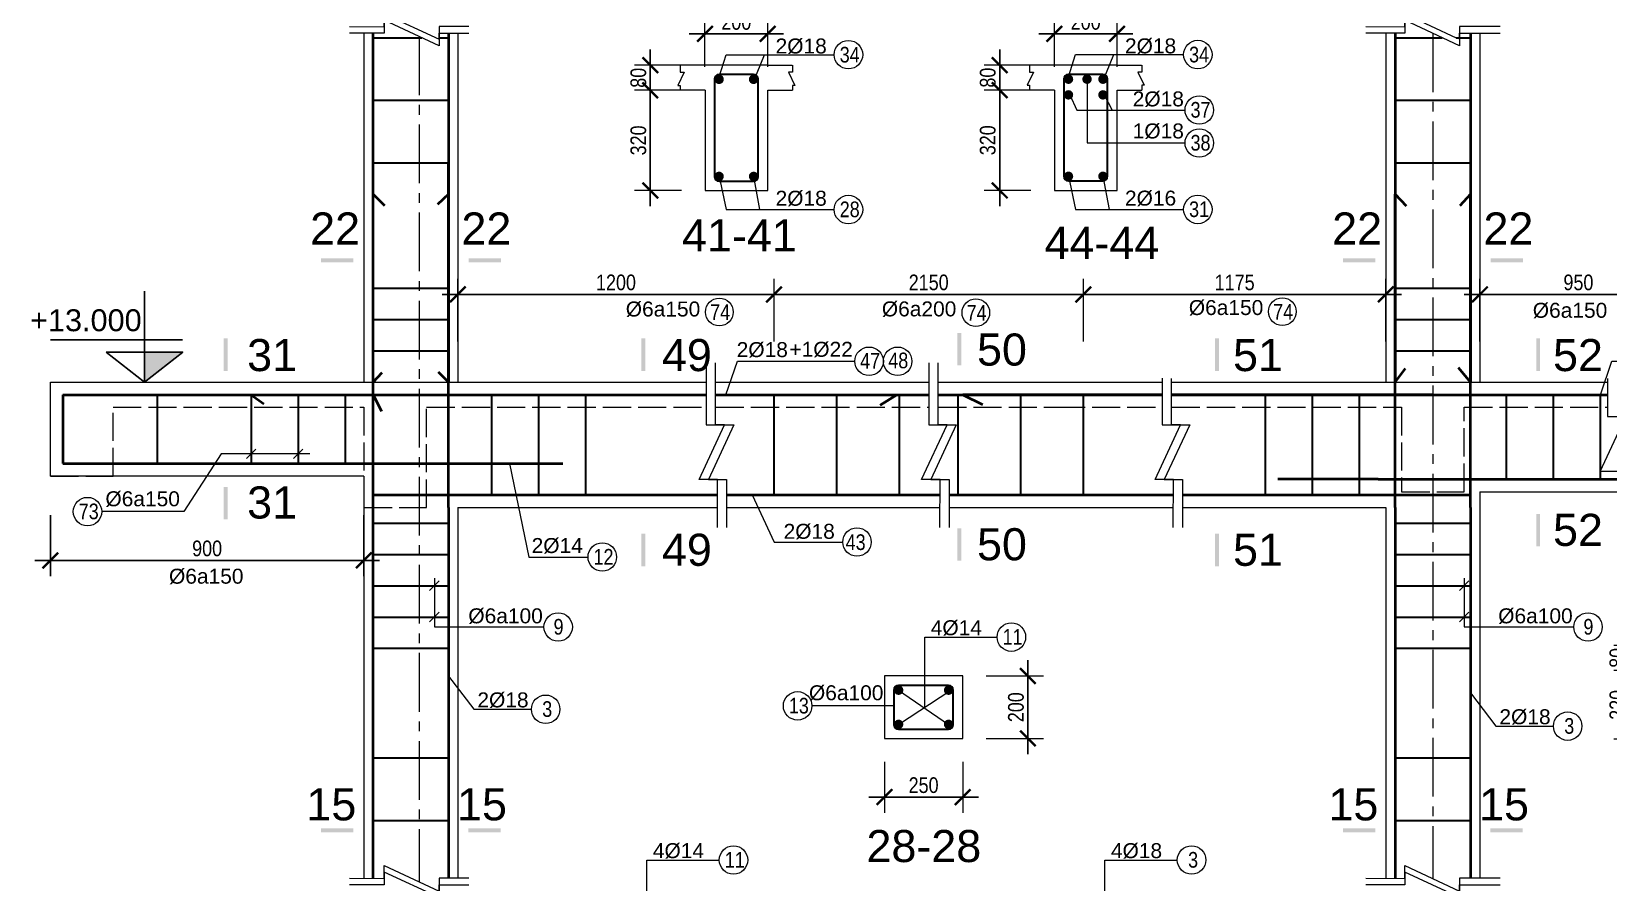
# Model space of a CAD drawing. Header units: inches. Extents: x 1604615 to 1925968, y -294302 to 52467.
# Drawn here: x 1642547 to 1662672, y -247582 to -236712 of the extents above; entities that cross this region are included whole.
import ezdxf

# ---------------------------------------------------------------- set-up
doc = ezdxf.new("R2010")
doc.units = ezdxf.units.IN
doc.header["$LTSCALE"] = 20
doc.header["$MEASUREMENT"] = 0
doc.linetypes.add('ACAD_ISO02W100', pattern=[15, 12, -3])
doc.linetypes.add('CENTER2', pattern=[1.125, 0.75, -0.125, 0.125, -0.125])
doc.layers.get('0').update_dxf_attribs({"lineweight": 13})
for name, color, linetype, lineweight in [('BORDER', 3, 'Continuous', 40), ('Duong bao', 4, 'Continuous', 30), ('net 0.2', 5, 'Continuous', 20), ('net dut', 7, 'Continuous', 9), ('truc', 16, 'CENTER2', 9)]:
    doc.layers.add(name, color=color, linetype=linetype, lineweight=lineweight)
doc.layers.add('kt', color=7, linetype='Continuous')
doc.layers.add('TEXT', color=9, linetype='Continuous')
doc.styles.add('chu', font='VHELVCN.TTF')
doc.styles.add('thep', font='ARIAL.TTF')
doc.dimstyles.new('tl100', dxfattribs={"dimscale": 100, "dimtxt": 2, "dimasz": 2, "dimexe": 2, "dimexo": 5, "dimgap": 0.5, "dimtad": 1, "dimdec": 0, "dimzin": 0, "dimdsep": 46, "dimtxsty": 'chu', "dimblk": 'ARCHTICK', "dimcen": 1, "dimdle": 2, "dimclrd": 1, "dimclre": 1, "dimclrt": 2, "dimadec": 0, "dimazin": 0, "dimtfac": 1, "dimtdec": 0, "dimtix": 1, "dimtofl": 0, "dimtmove": 0, "dimatfit": 3, "dimldrblk": 'ARCHTICK', "dimfxl": 1, "dimtolj": 1, "dimtzin": 0, "dimarcsym": 0})
doc.dimstyles.new('tl25', dxfattribs={"dimscale": 100, "dimtxt": 2, "dimasz": 2, "dimexe": 2, "dimexo": 3, "dimgap": 0.5, "dimtad": 1, "dimdec": 0, "dimlfac": 0.25, "dimdsep": 46, "dimtxsty": 'chu', "dimblk": 'ARCHTICK', "dimcen": 8, "dimdle": 2, "dimclrd": 1, "dimclre": 1, "dimclrt": 2, "dimadec": 0, "dimazin": 0, "dimtfac": 0.1, "dimtdec": 0, "dimtix": 1, "dimtmove": 2, "dimatfit": 3, "dimldrblk": 'ARCHTICK', "dimfxl": 6, "dimfxlon": 1, "dimtolj": 1, "dimlwe": -1, "dimarcsym": 0})

# ---------------------------------------------------------------- blocks, each defined once
blk = doc.blocks.new('_ArchTick')
at = {"color": 0, "linetype": 'ByBlock', "const_width": 0.15}
blk.add_lwpolyline([(-0.5, -0.5), (0.5, 0.5)], dxfattribs=at)
blk = doc.blocks.new('*D325')
at = {"color": 1, "lineweight": -2}
for p, q in [((1642788, -242891), (1642788, -243668)), ((1646788, -242891), (1646788, -243668)), ((1646988, -243468), (1642588, -243468))]:
    blk.add_line(p, q, dxfattribs=at)
at = {"layer": 'Defpoints', "color": 0}
for p in [(1642788, -242391), (1646788, -242391), (1642788, -243468)]:
    blk.add_point(p, dxfattribs=at)
at = {"color": 1, "lineweight": -2, "xscale": 200, "yscale": 200, "zscale": 200, "rotation": 180}
blk.add_blockref('_ArchTick', (1642788, -243468), dxfattribs=at)
at = {"color": 1, "lineweight": -2, "xscale": 200, "yscale": 200, "zscale": 200}
blk.add_blockref('_ArchTick', (1646788, -243468), dxfattribs=at)
at = {"color": 2, "insert": (1644788, -243316), "char_height": 200, "attachment_point": 5, "style": 'chu'}
blk.add_mtext('\\A1;900', dxfattribs=at)
blk = doc.blocks.new('*D327')
at = {"color": 1}
for p, q in [((1647988, -240670), (1647988, -239870)), ((1652023, -240670), (1652023, -239870))]:
    blk.add_line(p, q, dxfattribs=at)
at = {"color": 1, "lineweight": -2}
blk.add_line((1647788, -240070), (1652223, -240070), dxfattribs=at)
at = {"layer": 'Defpoints', "color": 0}
for p in [(1652023, -240070), (1647988, -241191), (1652023, -241351)]:
    blk.add_point(p, dxfattribs=at)
at = {"color": 1, "lineweight": -2, "xscale": 200, "yscale": 200, "zscale": 200, "rotation": 180}
blk.add_blockref('_ArchTick', (1647988, -240070), dxfattribs=at)
at = {"color": 1, "lineweight": -2, "xscale": 200, "yscale": 200, "zscale": 200}
blk.add_blockref('_ArchTick', (1652023, -240070), dxfattribs=at)
at = {"color": 2, "insert": (1650006, -239918), "char_height": 200, "attachment_point": 5, "style": 'chu'}
blk.add_mtext('\\A1;1200', dxfattribs=at)
blk = doc.blocks.new('*D328')
at = {"color": 1}
for p, q in [((1652023, -240670), (1652023, -239870)), ((1655971, -240670), (1655971, -239870))]:
    blk.add_line(p, q, dxfattribs=at)
at = {"color": 1, "lineweight": -2}
blk.add_line((1651823, -240070), (1656171, -240070), dxfattribs=at)
at = {"layer": 'Defpoints', "color": 0}
for p in [(1655971, -240070), (1652023, -241351), (1655971, -242631)]:
    blk.add_point(p, dxfattribs=at)
at = {"color": 1, "lineweight": -2, "xscale": 200, "yscale": 200, "zscale": 200, "rotation": 180}
blk.add_blockref('_ArchTick', (1652023, -240070), dxfattribs=at)
at = {"color": 1, "lineweight": -2, "xscale": 200, "yscale": 200, "zscale": 200}
blk.add_blockref('_ArchTick', (1655971, -240070), dxfattribs=at)
at = {"color": 2, "insert": (1653997, -239918), "char_height": 200, "attachment_point": 5, "style": 'chu'}
blk.add_mtext('\\A1;2150', dxfattribs=at)
blk = doc.blocks.new('*D119')
at = {"color": 1}
for p, q in [((1655971, -240670), (1655971, -239870)), ((1659832, -240670), (1659832, -239870))]:
    blk.add_line(p, q, dxfattribs=at)
at = {"color": 1, "lineweight": -2}
blk.add_line((1655771, -240070), (1660032, -240070), dxfattribs=at)
at = {"layer": 'Defpoints', "color": 0}
for p in [(1659832, -240070), (1655971, -243031), (1659832, -243191)]:
    blk.add_point(p, dxfattribs=at)
at = {"color": 1, "lineweight": -2, "xscale": 200, "yscale": 200, "zscale": 200, "rotation": 180}
blk.add_blockref('_ArchTick', (1655971, -240070), dxfattribs=at)
at = {"color": 1, "lineweight": -2, "xscale": 200, "yscale": 200, "zscale": 200}
blk.add_blockref('_ArchTick', (1659832, -240070), dxfattribs=at)
at = {"color": 2, "insert": (1657902, -239918), "char_height": 200, "attachment_point": 5, "style": 'chu'}
blk.add_mtext('\\A1;1175', dxfattribs=at)
blk = doc.blocks.new('kk')
at = {"ltscale": 0.1}
for p, q in [((-71, 1140), (-71, 350)), ((49, 350), (49, 1140)), ((-162, -350), (162, 350)), ((-71, 350), (281, 350)), ((281, 350), (-44, -350)), ((162, 350), (49, 350)), ((73, -350), (-162, -350)), ((-44, -350), (189, -350)), ((71, -962), (73, -350)), ((189, -350), (189, -962))]:
    blk.add_line(p, q, dxfattribs=at)
blk = doc.blocks.new('*D120')
at = {"color": 1}
for p, q in [((1661032, -240670), (1661032, -239870)), ((1663546, -240670), (1663546, -239870))]:
    blk.add_line(p, q, dxfattribs=at)
at = {"color": 1, "lineweight": -2}
blk.add_line((1660832, -240070), (1663746, -240070), dxfattribs=at)
at = {"layer": 'Defpoints', "color": 0}
for p in [(1663546, -240070), (1661032, -241191), (1663546, -241511)]:
    blk.add_point(p, dxfattribs=at)
at = {"color": 1, "lineweight": -2, "xscale": 200, "yscale": 200, "zscale": 200, "rotation": 180}
blk.add_blockref('_ArchTick', (1661032, -240070), dxfattribs=at)
at = {"color": 1, "lineweight": -2, "xscale": 200, "yscale": 200, "zscale": 200}
blk.add_blockref('_ArchTick', (1663546, -240070), dxfattribs=at)
at = {"color": 2, "insert": (1662289, -239918), "char_height": 200, "attachment_point": 5, "style": 'chu'}
blk.add_mtext('\\A1;950', dxfattribs=at)
blk = doc.blocks.new('*D388')
at = {"color": 1, "lineweight": -2}
blk.add_line((1655263, -244744), (1655263, -245942), dxfattribs=at)
at = {"color": 1}
for p, q in [((1654731, -244944), (1655463, -244944)), ((1654731, -245742), (1655463, -245742))]:
    blk.add_line(p, q, dxfattribs=at)
at = {"layer": 'Defpoints', "color": 0}
for p in [(1654431, -244944), (1654431, -245742), (1655263, -245742)]:
    blk.add_point(p, dxfattribs=at)
at = {"color": 1, "lineweight": -2, "xscale": 200, "yscale": 200, "zscale": 200}
for p, rotation in [((1655263, -244944), 90), ((1655263, -245742), 270)]:
    blk.add_blockref('_ArchTick', p, dxfattribs=dict(at, rotation=rotation))
at = {"color": 2, "insert": (1655111, -245343), "char_height": 200, "attachment_point": 5, "rotation": 90, "style": 'chu'}
blk.add_mtext('\\A1;200', dxfattribs=at)
blk = doc.blocks.new('*D389')
at = {"color": 1}
for p, q in [((1653433, -246042), (1653433, -246692)), ((1654431, -246042), (1654431, -246692))]:
    blk.add_line(p, q, dxfattribs=at)
at = {"color": 1, "lineweight": -2}
blk.add_line((1653233, -246492), (1654631, -246492), dxfattribs=at)
at = {"layer": 'Defpoints', "color": 0}
for p in [(1653433, -245742), (1654431, -245742), (1654431, -246492)]:
    blk.add_point(p, dxfattribs=at)
at = {"color": 1, "lineweight": -2, "xscale": 200, "yscale": 200, "zscale": 200, "rotation": 180}
blk.add_blockref('_ArchTick', (1653433, -246492), dxfattribs=at)
at = {"color": 1, "lineweight": -2, "xscale": 200, "yscale": 200, "zscale": 200}
blk.add_blockref('_ArchTick', (1654431, -246492), dxfattribs=at)
at = {"color": 2, "insert": (1653932, -246340), "char_height": 200, "attachment_point": 5, "style": 'chu'}
blk.add_mtext('\\A1;250', dxfattribs=at)
blk = doc.blocks.new('*D395')
at = {"color": 1, "lineweight": -2}
blk.add_line((1662939, -245953), (1662939, -244673), dxfattribs=at)
at = {"color": 1}
for p, q in [((1663337, -244873), (1662739, -244873)), ((1663337, -245753), (1662739, -245753))]:
    blk.add_line(p, q, dxfattribs=at)
at = {"layer": 'Defpoints', "color": 0}
for p in [(1662939, -244873), (1663637, -244873), (1663637, -245753)]:
    blk.add_point(p, dxfattribs=at)
at = {"color": 1, "lineweight": -2, "xscale": 200, "yscale": 200, "zscale": 200}
for p, rotation in [((1662939, -244873), 90), ((1662939, -245753), 270)]:
    blk.add_blockref('_ArchTick', p, dxfattribs=dict(at, rotation=rotation))
at = {"color": 2, "insert": (1662787, -245313), "char_height": 200, "attachment_point": 5, "rotation": 90, "style": 'chu'}
blk.add_mtext('\\A1;220', dxfattribs=at)
blk = doc.blocks.new('*D396')
at = {"color": 1, "lineweight": -2}
for p, q in [((1662939, -244553), (1662939, -244353)), ((1662939, -244873), (1662939, -244553)), ((1662939, -244873), (1662939, -245073))]:
    blk.add_line(p, q, dxfattribs=at)
at = {"color": 1}
for p, q in [((1663337, -244553), (1662739, -244553)), ((1663337, -244873), (1662739, -244873))]:
    blk.add_line(p, q, dxfattribs=at)
at = {"layer": 'Defpoints', "color": 0}
for p in [(1662939, -244553), (1663637, -244553), (1663637, -244873)]:
    blk.add_point(p, dxfattribs=at)
at = {"color": 1, "lineweight": -2, "xscale": 200, "yscale": 200, "zscale": 200}
for p, rotation in [((1662939, -244553), 270), ((1662939, -244873), 90)]:
    blk.add_blockref('_ArchTick', p, dxfattribs=dict(at, rotation=rotation))
at = {"color": 2, "insert": (1662787, -244713), "char_height": 200, "attachment_point": 5, "rotation": 90, "style": 'chu'}
blk.add_mtext('\\A1;80', dxfattribs=at)
blk = doc.blocks.new('*D194')
at = {"color": 1}
for p, q in [((1651142, -237163), (1651142, -236543)), ((1651942, -237163), (1651942, -236543))]:
    blk.add_line(p, q, dxfattribs=at)
at = {"color": 1, "lineweight": -2}
blk.add_line((1650942, -236743), (1652142, -236743), dxfattribs=at)
at = {"layer": 'Defpoints', "color": 0}
for p in [(1651942, -236743), (1651142, -237463), (1651942, -237463)]:
    blk.add_point(p, dxfattribs=at)
at = {"color": 1, "lineweight": -2, "xscale": 200, "yscale": 200, "zscale": 200, "rotation": 180}
blk.add_blockref('_ArchTick', (1651142, -236743), dxfattribs=at)
at = {"color": 1, "lineweight": -2, "xscale": 200, "yscale": 200, "zscale": 200}
blk.add_blockref('_ArchTick', (1651942, -236743), dxfattribs=at)
at = {"color": 2, "insert": (1651542, -236591), "char_height": 200, "attachment_point": 5, "style": 'chu'}
blk.add_mtext('\\A1;200', dxfattribs=at)
blk = doc.blocks.new('*D195')
at = {"color": 1, "lineweight": -2}
blk.add_line((1650444, -238943), (1650444, -237263), dxfattribs=at)
at = {"color": 1}
for p, q in [((1650842, -237463), (1650244, -237463)), ((1650842, -238743), (1650244, -238743))]:
    blk.add_line(p, q, dxfattribs=at)
at = {"layer": 'Defpoints', "color": 0}
for p in [(1650444, -237463), (1651142, -237463), (1651142, -238743)]:
    blk.add_point(p, dxfattribs=at)
at = {"color": 1, "lineweight": -2, "xscale": 200, "yscale": 200, "zscale": 200}
for p, rotation in [((1650444, -237463), 90), ((1650444, -238743), 270)]:
    blk.add_blockref('_ArchTick', p, dxfattribs=dict(at, rotation=rotation))
at = {"color": 2, "insert": (1650292, -238103), "char_height": 200, "attachment_point": 5, "rotation": 90, "style": 'chu'}
blk.add_mtext('\\A1;320', dxfattribs=at)
blk = doc.blocks.new('*D196')
at = {"color": 1, "lineweight": -2}
for p, q in [((1650444, -237143), (1650444, -236943)), ((1650444, -237463), (1650444, -237143)), ((1650444, -237463), (1650444, -237663))]:
    blk.add_line(p, q, dxfattribs=at)
at = {"color": 1}
for p, q in [((1650842, -237143), (1650244, -237143)), ((1650842, -237463), (1650244, -237463))]:
    blk.add_line(p, q, dxfattribs=at)
at = {"layer": 'Defpoints', "color": 0}
for p in [(1650444, -237143), (1651142, -237143), (1651142, -237463)]:
    blk.add_point(p, dxfattribs=at)
at = {"color": 1, "lineweight": -2, "xscale": 200, "yscale": 200, "zscale": 200}
for p, rotation in [((1650444, -237143), 270), ((1650444, -237463), 90)]:
    blk.add_blockref('_ArchTick', p, dxfattribs=dict(at, rotation=rotation))
at = {"color": 2, "insert": (1650292, -237303), "char_height": 200, "attachment_point": 5, "rotation": 90, "style": 'chu'}
blk.add_mtext('\\A1;80', dxfattribs=at)
blk = doc.blocks.new('*D203')
at = {"color": 1}
for p, q in [((1655601, -237161), (1655601, -236542)), ((1656401, -237161), (1656401, -236542))]:
    blk.add_line(p, q, dxfattribs=at)
at = {"color": 1, "lineweight": -2}
blk.add_line((1655401, -236742), (1656601, -236742), dxfattribs=at)
at = {"layer": 'Defpoints', "color": 0}
for p in [(1656401, -236742), (1655601, -237461), (1656401, -237461)]:
    blk.add_point(p, dxfattribs=at)
at = {"color": 1, "lineweight": -2, "xscale": 200, "yscale": 200, "zscale": 200, "rotation": 180}
blk.add_blockref('_ArchTick', (1655601, -236742), dxfattribs=at)
at = {"color": 1, "lineweight": -2, "xscale": 200, "yscale": 200, "zscale": 200}
blk.add_blockref('_ArchTick', (1656401, -236742), dxfattribs=at)
at = {"color": 2, "insert": (1656001, -236590), "char_height": 200, "attachment_point": 5, "style": 'chu'}
blk.add_mtext('\\A1;200', dxfattribs=at)
blk = doc.blocks.new('*D204')
at = {"color": 1, "lineweight": -2}
blk.add_line((1654903, -238941), (1654903, -237261), dxfattribs=at)
at = {"color": 1}
for p, q in [((1655301, -237461), (1654703, -237461)), ((1655301, -238741), (1654703, -238741))]:
    blk.add_line(p, q, dxfattribs=at)
at = {"layer": 'Defpoints', "color": 0}
for p in [(1654903, -237461), (1655601, -237461), (1655601, -238741)]:
    blk.add_point(p, dxfattribs=at)
at = {"color": 1, "lineweight": -2, "xscale": 200, "yscale": 200, "zscale": 200}
for p, rotation in [((1654903, -237461), 90), ((1654903, -238741), 270)]:
    blk.add_blockref('_ArchTick', p, dxfattribs=dict(at, rotation=rotation))
at = {"color": 2, "insert": (1654751, -238101), "char_height": 200, "attachment_point": 5, "rotation": 90, "style": 'chu'}
blk.add_mtext('\\A1;320', dxfattribs=at)
blk = doc.blocks.new('*D205')
at = {"color": 1, "lineweight": -2}
for p, q in [((1654903, -237141), (1654903, -236941)), ((1654903, -237461), (1654903, -237141)), ((1654903, -237461), (1654903, -237661))]:
    blk.add_line(p, q, dxfattribs=at)
at = {"color": 1}
for p, q in [((1655301, -237141), (1654703, -237141)), ((1655301, -237461), (1654703, -237461))]:
    blk.add_line(p, q, dxfattribs=at)
at = {"layer": 'Defpoints', "color": 0}
for p in [(1654903, -237141), (1655601, -237141), (1655601, -237461)]:
    blk.add_point(p, dxfattribs=at)
at = {"color": 1, "lineweight": -2, "xscale": 200, "yscale": 200, "zscale": 200}
for p, rotation in [((1654903, -237141), 270), ((1654903, -237461), 90)]:
    blk.add_blockref('_ArchTick', p, dxfattribs=dict(at, rotation=rotation))
at = {"color": 2, "insert": (1654751, -237301), "char_height": 200, "attachment_point": 5, "rotation": 90, "style": 'chu'}
blk.add_mtext('\\A1;80', dxfattribs=at)

msp = doc.modelspace()

# ---------------------------------------------------------------- hatches: boundary and pattern name
at = {"layer": 'kt'}
msp.add_hatch(color=256, dxfattribs=at).paths.add_polyline_path([(1644477, -240807.2), (1643987.4, -241190.9), (1643987.4, -240807.2)])
msp.add_hatch(color=256, dxfattribs=at).paths.add_polyline_path([(1644477, -240807.2), (1643987.4, -241190.9), (1643987.4, -240807.2)])

# ---------------------------------------------------------------- linework, layer by layer
at = {"ltscale": 0.1}
for p, q in [((1646788.4, -236731.7), (1646788.4, -241190.9)), ((1647988.4, -236731.7), (1647988.4, -241190.9)), ((1659831.9, -236731.7), (1659831.9, -241190.9)), ((1661031.9, -236731.7), (1661031.9, -241190.9)), ((1642788.4, -242390.9), (1642788.4, -241190.9)), ((1646788.4, -241190.9), (1647988.4, -241190.9)), ((1656977.4, -241141.5), (1656977.4, -241734.3)), ((1657097.4, -241734.3), (1657097.4, -241143)), ((1659631.9, -241190.9), (1661231.9, -241190.9)), ((1662659, -241145.5), (1662659, -241631.2)), ((1662567.3, -242331.7), (1662892.2, -241631.2)), ((1662659, -241631.2), (1663010.7, -241631.2)), ((1656885.7, -242434.7), (1657210.6, -241734.3)), ((1656977.4, -241734.3), (1657329.1, -241734.3)), ((1657329.1, -241734.3), (1657004.2, -242434.7)), ((1657210.6, -241734.3), (1657097.4, -241734.3)), ((1646788.4, -242390.9), (1642788.4, -242390.9)), ((1646788.4, -242390.9), (1646788.4, -247529.6)), ((1657120.8, -242434.7), (1656885.7, -242434.7)), ((1657004.2, -242434.7), (1657237.4, -242434.7)), ((1657118.6, -243046.8), (1657120.8, -242434.7)), ((1657237.4, -242434.7), (1657237.4, -243046.8)), ((1662802.4, -242331.7), (1662567.3, -242331.7)), ((1661031.9, -242591), (1661031.9, -247529.6)), ((1661031.9, -242591), (1662801.5, -242591.4)), ((1647988.4, -242790.9), (1647988.4, -247529.6)), ((1647988.4, -242790.9), (1651300.5, -242791.4)), ((1651418.4, -242791), (1654140.1, -242791.4)), ((1654258, -242790.9), (1657119.5, -242790.9)), ((1657237.4, -242790.9), (1659831.9, -242790.9)), ((1659831.9, -242790.9), (1659831.9, -247529.6))]:
    msp.add_line(p, q, dxfattribs=at)
for p, q in [((1651142.2, -237142.7), (1650829.8, -237142.7)), ((1651942.2, -237142.7), (1651142.2, -237142.7)), ((1651942.2, -237142.7), (1652254.6, -237142.7)), ((1655601, -237141.1), (1655288.6, -237141.1)), ((1656401, -237141.1), (1655601, -237141.1)), ((1656401, -237141.1), (1656713.4, -237141.1)), ((1651142.2, -237462.7), (1650826.2, -237462.7)), ((1651142.2, -237462.7), (1651142.2, -238742.7)), ((1651942.2, -238742.7), (1651942.2, -237462.7)), ((1651942.2, -237462.7), (1652258.2, -237462.7)), ((1655601, -237461.1), (1655285, -237461.1)), ((1655601, -237461.1), (1655601, -238741.1)), ((1656018, -237321.1), (1656018, -238135.7)), ((1656401, -238741.1), (1656401, -237461.1)), ((1656401, -237461.1), (1656717, -237461.1)), ((1656238, -237521.1), (1656338.4, -237714.9)), ((1656018, -238135.7), (1657266.1, -238135.7)), ((1651142.2, -238742.7), (1651942.2, -238742.7)), ((1655601, -238741.1), (1656401, -238741.1)), ((1645288.6, -242165.4), (1645408.3, -242044.8)), ((1645888.6, -242165.4), (1646008.3, -242044.8)), ((1647628.2, -243851.2), (1647747.9, -243730.7)), ((1660771.7, -243851.2), (1660891.4, -243730.7)), ((1647628.2, -244251.2), (1647747.9, -244130.7)), ((1660771.7, -244251.2), (1660891.4, -244130.7)), ((1653947.1, -245343.9), (1653947.1, -244447.5)), ((1653947.1, -244447.5), (1654870.7, -244447.5)), ((1654431.1, -244944), (1653433.1, -244944)), ((1653433.1, -244944), (1653433.1, -245742)), ((1654431.1, -245742), (1654431.1, -244944)), ((1653553.1, -245325.9), (1652500.7, -245325.9)), ((1653613.1, -245125.8), (1654251.1, -245562)), ((1653613.1, -245562), (1654281.1, -245125.8)), ((1653433.1, -245742), (1654431.1, -245742)), ((1650400.3, -248191.5), (1650400.3, -247295.1)), ((1650400.3, -247295.1), (1651323.9, -247295.1)), ((1656246.2, -248191.5), (1656246.2, -247295.1)), ((1656246.2, -247295.1), (1657169.8, -247295.1))]:
    msp.add_line(p, q)
for points in [[(1646605.7, -236648.6), (1647048.2, -236650.1), (1647048.2, -236485.5), (1647749.8, -236811), (1647749.8, -236731.7), (1648129.3, -236731.7)], [(1648129.3, -236647.7), (1647749.8, -236647.7), (1647749.8, -236893.9), (1647048.2, -236568.5), (1647048.2, -236731.7), (1646605.7, -236731.7)], [(1659574.5, -236648.4), (1660071.7, -236650.1), (1660071.7, -236485.5), (1660730, -236790.9)], [(1661289.2, -236647.7), (1660773.2, -236647.7), (1660773.2, -236893.9), (1660071.7, -236568.5), (1660071.7, -236731.7), (1659574.5, -236731.7)], [(1660773.2, -236811), (1660773.2, -236731.7), (1661289.2, -236731.7)], [(1642788.4, -241190.9), (1646788.4, -241190.9)], [(1647988.4, -241190.9), (1651158.4, -241190.9)], [(1651278.4, -241190.9), (1653998, -241190.9)], [(1654118, -241190.9), (1656977.4, -241190.9)], [(1657097.4, -241190.9), (1659631.9, -241190.9)], [(1661231.9, -241190.9), (1662659, -241190.9)], [(1646605.7, -247528.9), (1647048.2, -247530.5), (1647048.2, -247365.9), (1647749.8, -247691.4), (1647749.8, -247612.1), (1648129.3, -247612.1)], [(1648129.3, -247528.1), (1647749.8, -247528.1), (1647749.8, -247774.3), (1647048.2, -247448.9), (1647048.2, -247612.1), (1646605.7, -247612.1)], [(1659574.5, -247528.8), (1660071.7, -247530.5), (1660071.7, -247365.9), (1660773.2, -247691.4), (1660773.2, -247612.1), (1661289.2, -247612.1)], [(1661289.2, -247528.1), (1660773.2, -247528.1), (1660773.2, -247774.3), (1660071.7, -247448.9), (1660071.7, -247612.1), (1659574.5, -247612.1)]]:
    msp.add_lwpolyline(points, dxfattribs=at)
for points in [[(1651322.2, -237292.7), (1651410.9, -237007.9), (1652791.1, -237007.9)], [(1651762.2, -237352.7), (1651900.2, -237007.9)], [(1655781, -237291.1), (1655869.7, -237006.3), (1657249.9, -237006.3)], [(1656221, -237351.1), (1656359, -237006.3)], [(1650826.2, -237142.7), (1650826.2, -237231.4), (1650877.1, -237231.4), (1650796.3, -237399.8), (1650826.2, -237399.8), (1650826.2, -237462.7)], [(1652258.2, -237142.7), (1652258.2, -237231.4), (1652207.3, -237231.4), (1652288, -237399.8), (1652258.2, -237399.8), (1652258.2, -237462.7)], [(1655285, -237141.1), (1655285, -237229.8), (1655335.9, -237229.8), (1655255.2, -237398.2), (1655285, -237398.2), (1655285, -237461.1)], [(1656717, -237141.1), (1656717, -237229.8), (1656666.1, -237229.8), (1656746.9, -237398.2), (1656717, -237398.2), (1656717, -237461.1)], [(1655798, -237521.1), (1655886.7, -237714.9), (1657268.3, -237714.9)], [(1651322.2, -238562.7), (1651410.9, -238986.2), (1652791.1, -238986.2)], [(1651762.2, -238562.7), (1651839.6, -238986.2)], [(1655781, -238561.1), (1655869.7, -238984.7), (1657249.9, -238984.7)], [(1656221, -238561.1), (1656298.4, -238984.7)], [(1651409.7, -241350.9), (1651555.8, -240924.1), (1653054.6, -240924.1)], [(1662569.2, -241350.9), (1662715.2, -240924.1), (1664214, -240924.1)], [(1646097.7, -242105.1), (1644965.3, -242105.1), (1644492.7, -242844.5), (1643443.2, -242844.5)], [(1648645.9, -242230.9), (1648895.4, -243424.7), (1649649.1, -243424.7)], [(1651745.8, -242631), (1652024.2, -243232.8), (1652900.1, -243232.8)], [(1647688.1, -243696.5), (1647688.1, -244318.4), (1649086.3, -244318.4)], [(1660831.5, -243696.5), (1660831.5, -244318.4), (1662229.8, -244318.4)], [(1647868.4, -244944.9), (1648190.5, -245369.4), (1648926.9, -245369.4)], [(1660911.9, -245160.3), (1661234, -245584.7), (1661970.3, -245584.7)]]:
    msp.add_lwpolyline(points)
at = {"const_width": 60}
for points in [[(1651292.2, -237322.7, -1), (1651352.2, -237322.7, -1)], [(1651792.2, -237322.7, 1), (1651732.2, -237322.7, 1)], [(1655751, -237321.1, -1), (1655811, -237321.1, -1)], [(1655988, -237321.1, -1), (1656048, -237321.1, -1)], [(1656251, -237321.1, 1), (1656191, -237321.1, 1)], [(1655751, -237521.1, -1), (1655811, -237521.1, -1)], [(1656251, -237521.1, 1), (1656191, -237521.1, 1)], [(1651292.2, -238562.7, 1), (1651352.2, -238562.7, 1)], [(1651792.2, -238562.7, -1), (1651732.2, -238562.7, -1)], [(1655751, -238561.1, 1), (1655811, -238561.1, 1)], [(1656251, -238561.1, -1), (1656191, -238561.1, -1)], [(1653583.1, -245125.8, -1), (1653643.1, -245125.8, -1)], [(1654281.1, -245125.8, 1), (1654221.1, -245125.8, 1)], [(1653583.1, -245562, 1), (1653643.1, -245562, 1)], [(1654281.1, -245562, -1), (1654221.1, -245562, -1)]]:
    msp.add_lwpolyline(points, format="xyb", close=True, dxfattribs=at)
for centre, radius in [((1652973, -237007.9), 181.9), ((1657431.8, -237006.3), 181.9), ((1657450.2, -237714.9), 181.9), ((1657450.2, -238135.7), 181.9), ((1652973, -238986.2), 181.9), ((1657431.8, -238984.7), 181.9), ((1651325.5, -240295), 176.4), ((1654598.5, -240302.9), 176.4), ((1658510.5, -240289.9), 176.4), ((1653236.5, -240924.1), 181.9), ((1653600.3, -240924.1), 181.9), ((1643261.3, -242844.5), 181.9), ((1653082, -243232.8), 181.9), ((1649831, -243424.7), 181.9), ((1649268.2, -244318.4), 181.9), ((1655052.6, -244447.5), 181.9), ((1662411.7, -244318.4), 181.9), ((1649108.8, -245369.4), 181.9), ((1652323.9, -245325.9), 181.9), ((1662152.2, -245584.7), 181.9), ((1651505.8, -247295.1), 181.9), ((1657351.7, -247295.1), 181.9)]:
    msp.add_circle(centre, radius)
for points in [[(1646655.2, -239659.9), (1646655.2, -239609.9), (1646240.9, -239659.9), (1646240.9, -239609.9)], [(1648540.3, -239659.9), (1648540.3, -239609.9), (1648126, -239659.9), (1648126, -239609.9)], [(1659698.7, -239659.9), (1659698.7, -239609.9), (1659284.4, -239659.9), (1659284.4, -239609.9)], [(1661583.8, -239659.9), (1661583.8, -239609.9), (1661169.5, -239659.9), (1661169.5, -239609.9)], [(1645048.5, -240632.6), (1644998.5, -240632.6), (1645048.5, -241046.9), (1644998.5, -241046.9)], [(1650379, -240632.6), (1650329, -240632.6), (1650379, -241046.9), (1650329, -241046.9)], [(1654414.2, -240561.9), (1654364.2, -240561.9), (1654414.2, -240976.2), (1654364.2, -240976.2)], [(1657700.8, -240632.6), (1657650.8, -240632.6), (1657700.8, -241046.9), (1657650.8, -241046.9)], [(1661800.6, -240632.6), (1661750.6, -240632.6), (1661800.6, -241046.9), (1661750.6, -241046.9)], [(1645048.5, -242528.1), (1644998.5, -242528.1), (1645048.5, -242942.4), (1644998.5, -242942.4)], [(1661800.6, -242873.9), (1661750.6, -242873.9), (1661800.6, -243288.3), (1661750.6, -243288.3)], [(1654414.2, -243057.5), (1654364.2, -243057.5), (1654414.2, -243471.8), (1654364.2, -243471.8)], [(1650379, -243128.2), (1650329, -243128.2), (1650379, -243542.5), (1650329, -243542.5)], [(1657700.8, -243128.2), (1657650.8, -243128.2), (1657700.8, -243542.5), (1657650.8, -243542.5)], [(1646655.2, -246941.6), (1646655.2, -246891.6), (1646240.9, -246941.6), (1646240.9, -246891.6)], [(1648535.4, -246941.6), (1648535.4, -246891.6), (1648121.1, -246941.6), (1648121.1, -246891.6)], [(1659698.7, -246941.6), (1659698.7, -246891.6), (1659284.4, -246941.6), (1659284.4, -246891.6)], [(1661578.9, -246941.6), (1661578.9, -246891.6), (1661164.6, -246941.6), (1661164.6, -246891.6)]]:
    msp.add_trace(points)
at = {"layer": 'BORDER', "ltscale": 0.1}
for p, q in [((1647868.4, -236731.7), (1647868.4, -241190.9)), ((1659951.9, -236731.7), (1659951.9, -241190.9)), ((1660911.9, -236731.7), (1660911.9, -241190.9)), ((1647868.4, -241190.9), (1647868.4, -238390.9)), ((1646908.4, -238790.9), (1647053.8, -238932.4)), ((1647868.4, -238790.9), (1647728.4, -238920.2)), ((1659951.9, -241190.9), (1659951.9, -238790.9)), ((1659951.9, -238790.9), (1660089.2, -238937)), ((1660911.9, -238790.9), (1660774.5, -238937)), ((1660911.9, -241190.9), (1660911.9, -238790.9)), ((1646908.4, -241190.9), (1647023.5, -241069.2)), ((1647868.4, -241190.9), (1647742.2, -241063.2)), ((1659951.9, -241190.9), (1660082, -241015.3)), ((1660911.9, -241190.9), (1660760.1, -241007.4)), ((1647868.4, -242790.9), (1647868.4, -241190.9)), ((1659951.9, -242790.9), (1659951.9, -241190.9)), ((1660911.9, -242790.9), (1660911.9, -241190.9)), ((1642948.4, -241350.9), (1651158.4, -241350.9)), ((1645348.4, -241350.9), (1645510.8, -241466.2)), ((1646908.4, -241350.9), (1647014.7, -241563.1)), ((1651278.4, -241350.9), (1653998, -241350.9)), ((1651278.4, -241350.9), (1653588.4, -241350.9)), ((1653588.4, -241350.9), (1653378.1, -241486.1)), ((1654118, -241350.9), (1656977.4, -241350.9)), ((1656977.4, -241350.9), (1654432.9, -241350.9)), ((1654432.9, -241350.9), (1654682.1, -241475.5)), ((1657097.4, -241350.9), (1662659, -241350.9)), ((1659731.5, -242430.9), (1658451.5, -242430.9)), ((1659731.5, -242430.9), (1662802.1, -242431.4)), ((1646908.4, -242630.9), (1651301.1, -242631.4)), ((1651418.4, -242631), (1654140.7, -242631.4)), ((1654258, -242630.9), (1657120.1, -242630.9)), ((1657237.4, -242630.9), (1660911.9, -242630.9)), ((1647868.4, -242790.9), (1647868.4, -247529.6)), ((1659951.9, -242790.9), (1659951.9, -247529.6)), ((1660911.9, -242790.9), (1660911.9, -247529.6))]:
    msp.add_line(p, q, dxfattribs=at)
for points in [[(1646908.4, -247529.6), (1646908.4, -236731.7)], [(1642948.4, -241350.9), (1642948.4, -242230.9)], [(1647588.4, -241350.9), (1651158.4, -241350.9)], [(1660432.9, -241350.9), (1657097.4, -241350.9)], [(1660432.9, -241350.9), (1662659, -241350.9)], [(1642948.4, -242230.9), (1642948.4, -242230.9), (1646788.4, -242230.9), (1649325.9, -242230.9)]]:
    msp.add_lwpolyline(points, dxfattribs=at)
at = {"layer": 'Duong bao', "ltscale": 0.1}
for p, q in [((1646908.4, -236790.9), (1647527.7, -236790.9)), ((1647749.8, -236790.9), (1647868.4, -236790.9)), ((1659951.9, -236790.9), (1660551.2, -236790.9)), ((1660730, -236790.9), (1660911.9, -236790.9)), ((1646908.4, -237590.9), (1647868.4, -237590.9)), ((1659951.9, -237590.9), (1660911.9, -237590.9)), ((1646908.4, -238390.9), (1647868.4, -238390.9)), ((1659951.9, -238390.9), (1660911.9, -238390.9)), ((1646908.4, -239990.9), (1647868.4, -239990.9)), ((1659951.9, -239990.9), (1660911.9, -239990.9)), ((1646908.4, -240390.9), (1647868.4, -240390.9)), ((1659951.9, -240390.9), (1660911.9, -240390.9)), ((1646908.4, -240790.9), (1647868.4, -240790.9)), ((1659951.9, -240790.9), (1660911.9, -240790.9)), ((1644148.4, -241350.9), (1644148.4, -242230.9)), ((1645348.4, -241350.9), (1645348.4, -242230.9)), ((1645948.4, -241350.9), (1645948.4, -242230.9)), ((1646548.4, -241350.9), (1646548.4, -242230.9)), ((1648423.4, -242630.9), (1648423.4, -241350.9)), ((1649023.4, -242630.9), (1649023.4, -241350.9)), ((1649623.4, -242630.9), (1649623.4, -241350.9)), ((1652023.4, -242630.9), (1652023.4, -241350.9)), ((1652823.4, -242630.9), (1652823.4, -241350.9)), ((1653623.4, -242630.9), (1653623.4, -241350.9)), ((1654371.5, -242630.9), (1654371.5, -241350.9)), ((1655171.5, -242630.9), (1655171.5, -241350.9)), ((1655971.5, -242630.9), (1655971.5, -241350.9)), ((1658296.9, -242630.9), (1658296.9, -241350.9)), ((1658896.9, -242630.9), (1658896.9, -241350.9)), ((1659496.9, -242630.9), (1659496.9, -241350.9)), ((1661369.2, -242430.9), (1661369.2, -241350.9)), ((1661969.2, -242430.9), (1661969.2, -241350.9)), ((1662569.2, -242430.9), (1662569.2, -241350.9)), ((1646908.4, -242990.9), (1647868.4, -242990.9)), ((1659951.9, -242990.9), (1660911.9, -242990.9)), ((1646908.4, -243390.9), (1647868.4, -243390.9)), ((1659951.9, -243390.9), (1660911.9, -243390.9)), ((1646908.4, -243790.9), (1647868.4, -243790.9)), ((1659951.9, -243790.9), (1660911.9, -243790.9)), ((1646908.4, -244190.9), (1647868.4, -244190.9)), ((1659951.9, -244190.9), (1660911.9, -244190.9)), ((1646908.4, -244590.9), (1647868.4, -244590.9)), ((1659951.9, -244590.9), (1660911.9, -244590.9)), ((1646908.4, -245990.9), (1647868.4, -245990.9)), ((1659951.9, -245990.9), (1660911.9, -245990.9)), ((1646908.4, -246790.9), (1647868.4, -246790.9)), ((1659951.9, -246790.9), (1660911.9, -246790.9))]:
    msp.add_line(p, q, dxfattribs=at)
at = {"layer": 'Duong bao'}
for p, q in [((1651762.2, -237262.7), (1651322.2, -237262.7)), ((1656221, -237261.1), (1655781, -237261.1)), ((1651262.2, -237322.7), (1651262.2, -238562.7)), ((1651822.2, -238562.7), (1651822.2, -237322.7)), ((1655721, -237321.1), (1655721, -238561.1)), ((1656281, -238561.1), (1656281, -237321.1)), ((1651322.2, -238622.7), (1651762.2, -238622.7)), ((1655781, -238621.1), (1656221, -238621.1)), ((1653553.1, -245124), (1653553.1, -245562)), ((1654251.1, -245064), (1653613.1, -245064)), ((1654311.1, -245562), (1654311.1, -245124)), ((1653613.1, -245622), (1654251.1, -245622))]:
    msp.add_line(p, q, dxfattribs=at)
for centre, start, end in [((1651322.2, -237322.7), 90, 180), ((1651762.2, -237322.7), 0, 90), ((1655781, -237321.1), 90, 180), ((1656221, -237321.1), 0, 90), ((1651322.2, -238562.7), 180, 270), ((1651762.2, -238562.7), 270, 0), ((1655781, -238561.1), 180, 270), ((1656221, -238561.1), 270, 0), ((1653613.1, -245124), 90, 180), ((1653613.1, -245130.7), 90, 180), ((1654251.1, -245124), 0, 90), ((1653613.1, -245562), 180, 270), ((1654251.1, -245562), 270, 0)]:
    msp.add_arc(centre, 60, start, end, dxfattribs=at)
at = {"layer": 'kt'}
for p, q in [((1644472.1, -240652.3), (1642788.4, -240652.3)), ((1644472.1, -240652.3), (1642788.4, -240652.3)), ((1643497.7, -240807.2), (1643987.4, -241190.9)), ((1643497.7, -240807.2), (1643987.4, -241190.9))]:
    msp.add_line(p, q, dxfattribs=at)
msp.add_lwpolyline([(1643987.4, -240027.3), (1643987.4, -241190.9), (1644477, -240807.2), (1643497.7, -240807.2)], dxfattribs=at)
msp.add_lwpolyline([(1643987.4, -240027.3), (1643987.4, -241190.9), (1644477, -240807.2), (1643497.7, -240807.2)], dxfattribs=at)
at = {"layer": 'net dut', "linetype": 'ACAD_ISO02W100', "ltscale": 1.5}
for p, q in [((1643588.4, -241510.9), (1646788.4, -241510.9)), ((1646788.4, -241510.9), (1646788.4, -242792.8)), ((1647588.4, -241510.9), (1651158.4, -241510.9)), ((1647588.4, -242792.8), (1647588.4, -241510.9)), ((1651278.4, -241510.9), (1653998, -241510.9)), ((1654118, -241510.9), (1655631.9, -241510.9)), ((1655631.9, -241510.9), (1656977.4, -241510.9)), ((1657097.4, -241510.9), (1660031.9, -241510.9)), ((1660031.9, -241510.9), (1660031.9, -242590)), ((1660831.9, -241510.9), (1662659, -241510.9)), ((1660831.9, -242590), (1660831.9, -241510.9)), ((1660031.9, -242590), (1660831.9, -242590)), ((1646788.4, -242792.8), (1647588.4, -242792.8))]:
    msp.add_line(p, q, dxfattribs=at)
msp.add_lwpolyline([(1642788.4, -242390.9), (1643588.4, -242390.9), (1643588.4, -241510.9)], dxfattribs=at)
at = {"layer": 'truc', "linetype": 'CENTER2', "ltscale": 50}
for points in [[(1647493.5, -236775.1), (1647493.5, -247572.5)], [(1660431.9, -236735.6), (1660431.9, -247529.6)]]:
    msp.add_lwpolyline(points, dxfattribs=at)

# ---------------------------------------------------------------- block references
for p in [(1651229.1, -242084.5), (1654068.7, -242084.5)]:
    msp.add_blockref('kk', p)

# ---------------------------------------------------------------- texts
at = {"layer": 'net 0.2', "char_height": 200, "width": 363.074, "style": 'chu'}
for s, insert, attachment_point in [('34', (1652861.4, -237110.5), 7), ('34', (1657320.2, -237109), 7), ('37', (1657338.7, -237612.2), 1), ('38', (1657338.7, -238033.1), 1), ('28', (1652861.4, -238883.6), 1), ('31', (1657320.2, -238882), 1), ('74', (1651207.7, -240197), 1), ('74', (1654480.7, -240204.9), 1), ('74', (1658392.7, -240191.9), 1), ('47', (1653121.8, -240819.8), 1), ('48', (1653481.4, -240813.7), 1), ('73', (1643149.7, -242741.8), 1), ('43', (1652937.3, -243134.9), 1), ('12', (1649719.4, -243322), 1), ('9', (1649209.6, -244215.7), 1), ('9', (1662353, -244215.7), 1), ('11', (1654941, -244344.8), 1), ('3', (1649064.7, -245266.7), 1), ('13', (1652212.3, -245223.3), 1), ('3', (1662108.2, -245482.1), 1), ('11', (1651394.2, -247192.5), 1), ('3', (1657307.7, -247192.5), 1)]:
    msp.add_mtext(s, dxfattribs=dict(at, insert=insert, attachment_point=attachment_point))
at = {"layer": 'TEXT', "style": 'thep'}
for s, height, p in [('2%%C18', 191.25, (1652042.9, -236992.6)), ('2%%C18', 191.25, (1656501.8, -236991)), ('2%%C18', 191.25, (1656600.5, -237668.3)), ('1%%C18', 191.25, (1656600.5, -238077.9)), ('2%%C18', 191.25, (1652042.9, -238937.4)), ('2%%C16', 191.25, (1656501.8, -238935.8)), ('22', 409.93, (1646102.7, -239433.2)), ('22', 409.93, (1648033.6, -239433.2)), ('22', 409.93, (1659146.2, -239433.2)), ('22', 409.93, (1661077, -239433.2)), ('41-41', 409.93, (1650848.9, -239521.6)), ('44-44', 409.93, (1655475.6, -239616.7)), ('+13.000', 280, (1642528.1, -240540.3)), ('%%C6a150', 191.25, (1650130.9, -240352.3)), ('%%C6a200', 191.25, (1653399.2, -240350.7)), ('%%C6a150', 191.25, (1657316.8, -240333.5)), ('%%C6a150', 191.25, (1661706.6, -240368.7)), ('31', 409.93, (1645298.7, -241049.9)), ('49', 409.93, (1650592.7, -241049.9)), ('2%%C18', 191.25, (1651546.5, -240871)), ('+1%%C22', 191.25, (1652219.5, -240866.9)), ('50', 409.93, (1654613.8, -240979.3)), ('51', 409.93, (1657881.1, -241049.9)), ('52', 409.93, (1661965, -241049.9)), ('%%C6a150', 191.25, (1643490.2, -242776.4)), ('31', 409.93, (1645298.7, -242932.7)), ('52', 409.93, (1661965, -243282.8)), ('2%%C18', 191.25, (1652145.4, -243192)), ('50', 409.93, (1654613.8, -243466.4)), ('2%%C14', 191.25, (1648929.7, -243373.6)), ('49', 409.93, (1650592.7, -243537)), ('51', 409.93, (1657881.1, -243537)), ('%%C6a150', 191.25, (1644301.6, -243765.2)), ('%%C6a100', 191.25, (1648121.7, -244271.5)), ('%%C6a100', 191.25, (1661265.2, -244271.5)), ('4%%C14', 191.25, (1654023.4, -244423.3)), ('%%C6a100', 191.25, (1652468.7, -245254.2)), ('2%%C18', 191.25, (1648237.2, -245345)), ('2%%C18', 191.25, (1661280.7, -245560.3)), ('15', 409.93, (1646055.1, -246788.7)), ('15', 409.93, (1647977.7, -246788.7)), ('15', 409.93, (1659098.6, -246788.7)), ('15', 409.93, (1661021.2, -246788.7)), ('28-28', 409.93, (1653202.9, -247321.3)), ('4%%C14', 191.25, (1650476.6, -247271)), ('4%%C18', 191.25, (1656322.5, -247271))]:
    msp.add_text(s, height=height, dxfattribs=at).set_placement(p)

# ---------------------------------------------------------------- dimensions: what is measured, and where the dimension line sits
for base, p1, p2, picture, middle in [((1651942.2, -236743.4), (1651142.2, -237462.7), (1651942.2, -237462.7), '*D194', (1651542.2, -236591.2)), ((1656401, -236741.8), (1655601, -237461.1), (1656401, -237461.1), '*D203', (1656001, -236589.7)), ((1654431.1375867, -246492.3186824), (1653433.1375867, -245742.0063572), (1654431.1375867, -245742.0063572), '*D389', (1653932.1375867, -246340.1853491))]:
    dim = msp.add_linear_dim(base=base, p1=p1, p2=p2, dimstyle='tl25')
    dim.commit()
    dim.dimension.update_dxf_attribs({"geometry": picture, "text_midpoint": middle})
for base, p1, p2, picture, middle in [((1650444.3, -237142.7), (1651142.2, -237462.7), (1651142.2, -237142.7), '*D196', (1650292.2, -237302.7)), ((1654903.1, -237141.1), (1655601, -237461.1), (1655601, -237141.1), '*D205', (1654751, -237301.1)), ((1650444.3, -237462.7), (1651142.2, -238742.7), (1651142.2, -237462.7), '*D195', (1650292.2, -238102.7)), ((1654903.1, -237461.1), (1655601, -238741.1), (1655601, -237461.1), '*D204', (1654751, -238101.1)), ((1662939.3, -244553.1), (1663637.2, -244873.1), (1663637.2, -244553.1), '*D396', (1662787.2, -244713.1)), ((1662939.3, -244873.1), (1663637.2, -245753.1), (1663637.2, -244873.1), '*D395', (1662787.2, -245313.1)), ((1655263.4728744, -245742.0063572), (1654431.1375867, -244944.0063572), (1654431.1375867, -245742.0063572), '*D388', (1655111.3395411, -245343.0063572))]:
    dim = msp.add_linear_dim(base=base, p1=p1, p2=p2, angle=90, dimstyle='tl25')
    dim.commit()
    dim.dimension.update_dxf_attribs({"geometry": picture, "text_midpoint": middle})
for base, p1, p2, text, dimstyle, picture, middle in [((1652023.4, -240070.2), (1647988.4, -241190.9), (1652023.4, -241350.9), '1200', 'tl25', '*D327', (1650005.9, -239918.1)), ((1655971.5, -240070.2), (1652023.4, -241350.9), (1655971.5, -242630.9), '2150', 'tl25', '*D328', (1653997.4, -239918.1)), ((1659831.9, -240070.2), (1655971.5, -243030.9), (1659831.9, -243190.9), '1175', 'tl25', '*D119', (1657901.7, -239918.1)), ((1663545.9, -240069.7), (1661031.9, -241190.9), (1663545.9, -241510.9), '950', 'tl25', '*D120', (1662288.9, -239917.6)), ((1642788.4, -243467.8), (1646788.4, -242390.9), (1642788.4, -242390.9), '900', 'tl100', '*D325', (1644788.4, -243315.7))]:
    dim = msp.add_linear_dim(base=base, p1=p1, p2=p2, text=text, dimstyle=dimstyle)
    dim.commit()
    dim.dimension.update_dxf_attribs({"geometry": picture, "text_midpoint": middle})

doc.saveas('drawing.dxf')
